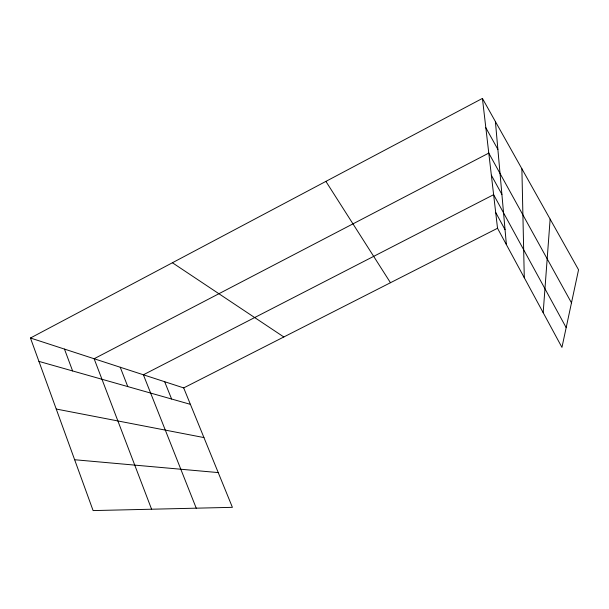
<?xml version="1.0" encoding="UTF-8"?>
<svg xmlns="http://www.w3.org/2000/svg" width="609" height="609" viewBox="0 0 609 609"><rect width="100%" height="100%" fill="white"/><g stroke="black" fill="none" stroke-linecap="round" stroke-linejoin="round"><path stroke-width="0.91" d="M543.175 312.676L550.133 219.133M30.45 338.01L183.69 387.91L232.402 507.335L93.101 510.586L30.45 338.01L482.419 98.414L578.55 269.787L561.947 347.389L497.53 228.261L482.419 98.414M183.69 387.91L497.53 228.261M74.641 459.734L218.228 472.584M56.234 409.035L203.946 437.574M38.938 361.396L190.396 404.346M172.408 262.753L283.824 336.975M325.899 181.391L390.468 282.721M485.837 127.753L497.888 149.418M571.478 302.848L488.783 153.095L94.129 358.747L151.588 509.223M491.356 175.217L501.9 194.431M566.172 327.619L493.625 194.682L143.389 374.786L196.243 508.18M495.688 212.442L505.044 229.669M164.651 381.714L171.616 399.024M120.232 367.25L127.768 386.586M64.463 349.086L72.616 370.95M495.399 121.549L506.384 244.62M521.883 168.762L524.288 277.742"/></g></svg>
